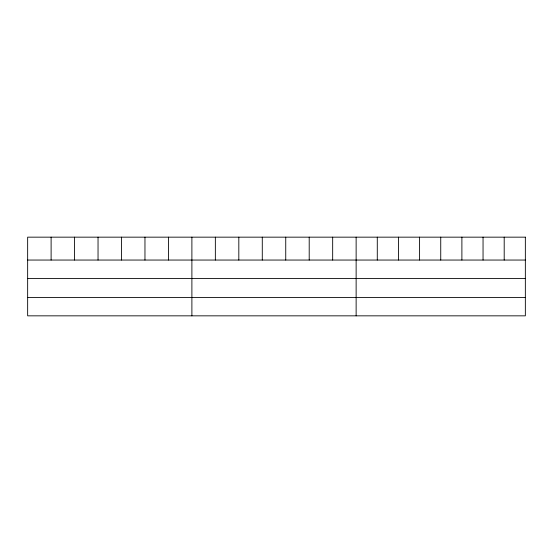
<?xml version="1.0" encoding="UTF-8"?>
<svg xmlns="http://www.w3.org/2000/svg" width="553" height="553" viewBox="0 0 553 553"><rect width="100%" height="100%" fill="white"/><g stroke="black" fill="none" stroke-linecap="round" stroke-linejoin="round"><path stroke-width="0.83" d="M27.65 260.048L525.35 260.048M27.65 278.456L525.35 278.456M27.65 297.424L525.35 297.424M504.198 237.161L504.198 260.048M483.046 237.161L483.046 260.048M461.893 237.161L461.893 260.048M440.741 237.161L440.741 260.048M419.589 237.161L419.589 260.048M398.437 237.161L398.437 260.048M377.284 237.161L377.284 260.048M356.132 237.161L356.132 315.839M332.671 237.161L332.671 260.048M309.203 237.161L309.203 260.048M285.742 237.161L285.742 260.048M262.281 237.161L262.281 260.048M238.82 237.161L238.82 260.048M215.352 237.161L215.352 260.048M191.891 237.161L191.891 315.839M168.43 237.161L168.43 260.048M144.962 237.161L144.962 260.048M121.501 237.161L121.501 260.048M98.04 237.161L98.04 260.048M74.579 237.161L74.579 260.048M51.111 237.161L51.111 260.048M525.35 237.161L27.65 237.161L27.65 315.839L525.35 315.839L525.35 237.161"/></g></svg>
